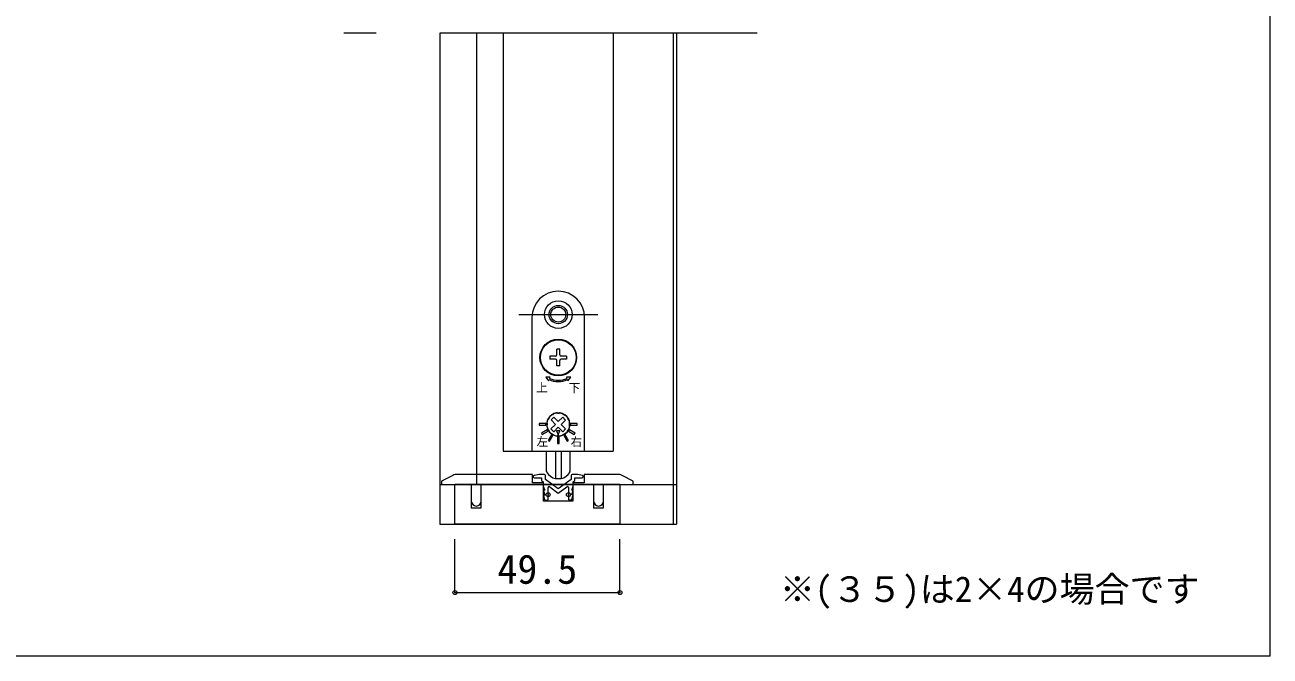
# Model space of a CAD drawing. Units: millimetres on the paper, enlarged 10 times, with parts at other scales. Extents: x -2000 to 2000, y -1385 to 1385.
# Drawn here: x -865 to 380, y -68 to 564 of the extents above; entities that cross this region are included whole.
import ezdxf
from ezdxf.enums import TextEntityAlignment as Align

# ---------------------------------------------------------------- set-up
doc = ezdxf.new("R2010")
doc.units = ezdxf.units.MM
doc.header["$LTSCALE"] = 10
doc.header["$PDMODE"] = 32
doc.header["$PDSIZE"] = 4
doc.linetypes.add('USER1', pattern=[19.05, 12.7, -6.35])
doc.linetypes.add('USER4', pattern=[50.8, 31.75, -6.35, 6.35, -6.35])
doc.layers.add('1-1_0', color=7, linetype='Continuous', lineweight=20)
doc.layers.add('2-0_18', color=7, linetype='Continuous', lineweight=20)
doc.styles.add('ＭＳ ゴシック', font='')
doc.styles.get('ＭＳ ゴシック').set_extended_font_data('MS Gothic')

msp = doc.modelspace()

# ---------------------------------------------------------------- linework, layer by layer
at = {"layer": '1-1_0'}
msp.add_line((380, -67.5), (380, 1335), dxfattribs=at)
msp.add_lwpolyline([(380, -67.5), (-1950, -67.5), (-1950, 1335)], dxfattribs=at)
at = {"layer": '2-0_18', "linetype": 'USER4'}
msp.add_line((-133.08, 556.1), (-546.42, 556.1), dxfattribs=at)
at = {"layer": '2-0_18'}
for p, q in [((-450.29, 556.1), (-450.29, 470.27)), ((-450.29, 556.1), (-450.29, 64.44)), ((-413.62, 556.1), (-413.62, 104.44)), ((-386.96, 556.1), (-386.96, 137.77)), ((-276.96, 556.1), (-276.96, 137.77)), ((-216.96, 556.1), (-216.96, 64.44)), ((-213.62, 556.1), (-213.62, 64.44)), ((-386.96, 137.77), (-276.96, 137.77)), ((-356.96, 112.3), (-356.96, 112.1)), ((-351.06, 114.41), (-356.17, 113.28)), ((-345.73, 114.44), (-350.85, 114.44)), ((-313.07, 114.44), (-318.18, 114.44)), ((-307.74, 113.28), (-312.85, 114.41)), ((-306.96, 112.1), (-306.96, 112.3)), ((-450.29, 104.44), (-213.62, 104.44)), ((-450.29, 104.44), (-213.62, 104.44)), ((-270.29, 104.44), (-435.29, 104.44)), ((-342.12, 89.44), (-342.12, 101.31)), ((-321.79, 101.31), (-321.79, 89.47)), ((-346.7, 92.91), (-345.6, 89.24)), ((-344.96, 88.77), (-342.79, 88.77)), ((-321.12, 88.8), (-318.99, 88.8)), ((-318.35, 89.28), (-317.25, 92.94)), ((-450.29, 64.44), (-213.62, 64.44))]:
    msp.add_line(p, q, dxfattribs=at)
at = {"layer": '2-0_18', "color": 2, "linetype": 'USER1', "lineweight": 18}
msp.add_line((-371.46, 274.44), (-292.46, 274.44), dxfattribs=at)
at = {"layer": '2-0_18', "lineweight": 18}
for p, q in [((-358.29, 271.44), (-358.29, 137.77)), ((-305.62, 137.77), (-305.62, 271.44)), ((-330.46, 239.77), (-333.46, 239.77)), ((-333.46, 234.27), (-333.46, 239.77)), ((-330.46, 234.27), (-330.46, 239.77)), ((-334.79, 229.94), (-340.29, 229.94)), ((-333.46, 223.1), (-333.46, 228.6)), ((-330.46, 223.1), (-330.46, 228.6)), ((-323.62, 232.94), (-329.12, 232.94)), ((-323.62, 229.94), (-329.12, 229.94)), ((-323.62, 232.94), (-323.62, 229.94)), ((-330.46, 223.1), (-333.46, 223.1)), ((-339.32, 160.05), (-334.78, 164.47)), ((-334.78, 164.47), (-339.21, 169)), ((-331.92, 167.26), (-327.39, 171.69)), ((-336.52, 157.18), (-339.32, 160.05)), ((-336.52, 157.18), (-331.99, 161.61)), ((-327.57, 157.07), (-331.99, 161.61)), ((-324.7, 159.87), (-327.57, 157.07)), ((-358.29, 137.77), (-305.62, 137.77)), ((-343.62, 117.32), (-343.62, 137.77)), ((-334.87, 137.77), (-334.87, 110.26)), ((-329.04, 137.77), (-329.04, 110.26)), ((-320.29, 137.77), (-320.29, 117.32)), ((-334.87, 110.26), (-329.04, 110.26))]:
    msp.add_line(p, q, dxfattribs=at)
at = {"layer": '2-0_18', "color": 4, "lineweight": 9}
for p, q in [((-435.29, -3.87), (-435.29, 49.52)), ((-270.29, -3.87), (-270.29, 49.52)), ((-435.29, -3.87), (-270.29, -3.87))]:
    msp.add_line(p, q, dxfattribs=at)
at = {"layer": '2-0_18', "lineweight": 18}
for points in [[(-334.79, 232.94), (-340.29, 232.94), (-340.29, 229.94)], [(-340.63, 210.49), (-340.12, 211.73), (-344.45, 211.73), (-341.65, 208.03), (-341.14, 209.26)], [(-322.77, 209.26), (-322.26, 208.03), (-319.46, 211.73), (-323.79, 211.73), (-323.28, 210.49)], [(-331.92, 167.26), (-336.34, 171.8), (-339.21, 169)], [(-324.7, 159.87), (-329.13, 164.4), (-324.6, 168.82), (-327.39, 171.69)]]:
    msp.add_lwpolyline(points, dxfattribs=at)
for points in [[(-350.96, 163.6), (-344.29, 163.6), (-344.29, 165.27), (-350.96, 165.27)], [(-312.96, 165.27), (-319.62, 165.27), (-319.62, 163.6), (-312.96, 163.6)], [(-347.99, 154.21), (-342.22, 157.55), (-343.05, 158.99), (-348.83, 155.66)], [(-340.73, 147.56), (-337.4, 153.34), (-338.84, 154.17), (-342.18, 148.4)], [(-332.08, 154.1), (-330.37, 158.08), (-333.7, 158.12)], [(-331.12, 152.1), (-332.79, 152.1), (-332.79, 145.44), (-331.12, 145.44)], [(-321.73, 148.4), (-325.07, 154.17), (-326.51, 153.34), (-323.18, 147.56)], [(-315.09, 155.66), (-320.86, 158.99), (-321.69, 157.55), (-315.92, 154.21)]]:
    msp.add_lwpolyline(points, close=True, dxfattribs=at)
at = {"layer": '2-0_18'}
for points in [[(-437.4, 113.38), (-448.62, 107.77), (-448.62, 104.44), (-435.29, 104.44), (-418.96, 104.44), (-418.96, 81.1), (-408.96, 81.1), (-408.96, 104.44), (-346.62, 104.44)], [(-272.65, 114.44), (-306.12, 114.44), (-306.12, 106.1), (-317.29, 106.1), (-317.29, 87.77), (-346.62, 87.77), (-346.62, 106.1), (-357.79, 106.1), (-357.79, 114.44), (-432.93, 114.44)], [(-319.18, 113.44), (-319.18, 109.44), (-331.96, 99.85), (-344.73, 109.44), (-344.73, 113.44)], [(-270.29, 104.44), (-256.96, 104.44), (-256.96, 107.77), (-268.18, 113.38)], [(-317.29, 104.44), (-296.62, 104.44), (-296.62, 81.1), (-286.62, 81.1), (-286.62, 104.44), (-270.29, 104.44), (-270.29, 64.44), (-435.29, 64.44), (-435.29, 104.44)], [(-355.96, 111.1), (-352.51, 111.1), (-348.62, 111.1), (-348.62, 108.19), (-346.96, 106.94), (-346.96, 102.89)], [(-346.91, 102.66), (-345.46, 98.77), (-346.06, 98.77)], [(-340.52, 102.11), (-331.96, 95.69), (-323.39, 102.11)], [(-317.89, 98.8), (-318.44, 98.8), (-317, 102.66)], [(-316.96, 102.89), (-316.96, 106.94), (-315.29, 108.19), (-315.29, 109.86), (-315.29, 111.1), (-311.4, 111.1), (-307.96, 111.1)], [(-346.7, 97.91), (-345.46, 93.77), (-346.06, 93.77)], [(-317.89, 93.8), (-318.49, 93.8), (-317.25, 97.94)]]:
    msp.add_lwpolyline(points, dxfattribs=at)
at = {"layer": '2-0_18', "lineweight": 18}
for centre, radius in [((-331.96, 274.44), 13.83), ((-331.96, 274.44), 9.17), ((-331.96, 274.44), 7.5), ((-331.96, 231.44), 18.33), ((-331.96, 231.44), 17.83)]:
    msp.add_circle(centre, radius, dxfattribs=at)
for centre, radius, start, end in [((-331.96, 271.44), 26.33, 0, 180), ((-334.79, 234.27), 1.33, 270, 360), ((-334.79, 228.6), 1.33, 360, 90), ((-329.12, 234.27), 1.33, 180, 270), ((-329.12, 228.6), 1.33, 90, 180), ((-331.96, 231.44), 24, 247.5, 292.5), ((-331.96, 231.44), 22.67, 247.5, 292.5), ((-331.96, 164.44), 11.67, 98.90298, 201.09702), ((-331.96, 164.44), 11.17, 116.90028, 121.69834), ((-334.5, 172.19), 3.33, 108.17431, 138.71996), ((-331.96, 164.44), 11.5, 100.42431, 108.17431), ((-333.43, 172.47), 3.33, 69.87866, 100.42431), ((-333.4, 173.66), 2.33, 72.61143, 98.90298), ((-331.96, 178.27), 2.5, 252.61143, 287.38857), ((-331.96, 164.44), 11.17, 86.90028, 91.69834), ((-330.28, 172.43), 3.33, 78.17431, 108.71996), ((-330.51, 173.66), 2.33, 81.09702, 107.38857), ((-331.96, 164.44), 11.67, 338.90298, 81.09702), ((-331.96, 164.44), 11.5, 70.42431, 78.17431), ((-329.22, 172.13), 3.33, 39.87866, 70.42431), ((-339.99, 162.96), 3.33, 159.87866, 190.42431), ((-339.95, 166.11), 3.33, 168.17431, 198.71996), ((-331.96, 164.44), 11.5, 190.42431, 198.17431), ((-331.96, 164.44), 11.5, 160.42431, 168.17431), ((-331.96, 164.44), 11.17, 176.90028, 181.69834), ((-339.65, 167.17), 3.33, 129.87866, 160.42431), ((-331.96, 164.44), 11.17, 146.90028, 151.69834), ((-338.04, 169.88), 3.33, 138.17431, 168.71996), ((-331.96, 164.44), 11.5, 130.42431, 138.17431), ((-337.25, 170.65), 3.33, 99.87866, 130.42431), ((-331.96, 164.44), 11.17, 56.90028, 61.69834), ((-326.51, 170.52), 3.33, 48.17431, 78.71996), ((-331.96, 164.44), 11.5, 40.42431, 48.17431), ((-325.74, 169.73), 3.33, 9.87866, 40.42431), ((-331.96, 164.44), 11.17, 26.90028, 31.69834), ((-324.2, 166.98), 3.33, 18.17431, 48.71996), ((-331.96, 164.44), 11.5, 340.42431, 348.17431), ((-331.96, 164.44), 11.5, 10.42431, 18.17431), ((-331.96, 164.44), 11.17, 356.90028, 1.69834), ((-323.96, 162.76), 3.33, 348.17431, 18.71996), ((-323.92, 165.91), 3.33, 339.87866, 10.42431), ((-339.72, 161.89), 3.33, 198.17431, 228.71996), ((-340.66, 161.08), 2.33, 201.09702, 227.38857), ((-343.94, 157.52), 2.5, 12.61143, 47.38857), ((-331.96, 164.44), 11.17, 206.90028, 211.69834), ((-339.22, 158.57), 2.33, 192.61143, 218.90298), ((-338.17, 159.14), 3.33, 189.87866, 220.42431), ((-331.96, 164.44), 11.67, 218.90298, 321.09702), ((-331.96, 164.44), 11.5, 220.42431, 228.17431), ((-337.4, 158.35), 3.33, 228.17431, 258.71996), ((-331.96, 164.44), 11.17, 236.90028, 241.69834), ((-334.69, 156.74), 3.33, 219.87866, 250.42431), ((-331.96, 164.44), 11.5, 250.42431, 258.17431), ((-333.63, 156.44), 3.33, 258.17431, 288.71996), ((-331.96, 164.44), 11.17, 266.90028, 271.69834), ((-330.48, 156.4), 3.33, 249.87866, 280.42431), ((-331.96, 164.44), 11.5, 280.42431, 288.17431), ((-329.41, 156.68), 3.33, 288.17431, 318.71996), ((-331.96, 164.44), 11.17, 296.90028, 301.69834), ((-326.66, 158.22), 3.33, 279.87866, 310.42431), ((-331.96, 164.44), 11.5, 310.42431, 318.17431), ((-325.87, 158.99), 3.33, 318.17431, 348.71996), ((-324.69, 158.57), 2.33, 321.09702, 347.38857), ((-331.96, 164.44), 11.17, 326.90028, 331.69834), ((-319.98, 157.52), 2.5, 132.61143, 167.38857), ((-324.26, 161.7), 3.33, 309.87866, 340.42431), ((-323.25, 161.08), 2.33, 312.61143, 338.90298), ((-341.96, 117.32), 1.67, 180, 210.56067), ((-331.91, 123.26), 13.33, 210.56067, 257.16143), ((-332, 123.26), 13.33, 282.83857, 329.43933), ((-321.96, 117.32), 1.67, 329.43933, 360)]:
    msp.add_arc(centre, radius, start, end, dxfattribs=at)
at = {"layer": '2-0_18'}
for centre, radius, start, end in [((-432.93, 104.44), 10, 90, 116.56505), ((-355.96, 112.3), 1, 102.52881, 180), ((-355.96, 112.1), 1, 180, 270), ((-350.85, 113.44), 1, 90, 102.52881), ((-345.73, 113.44), 1, 0, 90), ((-318.18, 113.44), 1, 90, 180), ((-313.07, 113.44), 1, 77.47119, 90), ((-313.07, 113.44), 1, 77.47119, 90), ((-313.07, 113.44), 1, 77.47119, 90), ((-307.96, 112.1), 1, 270, 0), ((-307.96, 112.3), 1, 0, 77.47119), ((-272.65, 104.44), 10, 63.43495, 90), ((-346.29, 102.89), 0.667, 180, 200.55605), ((-346.29, 102.89), 0.667, 180, 200.55605), ((-346.29, 102.89), 0.667, 180, 200.55605), ((-341.12, 101.31), 1, 53.1301, 180), ((-322.79, 101.31), 1, 360, 126.8699), ((-317.62, 102.89), 0.667, 339.44395, 0), ((-317.62, 102.89), 0.667, 339.44395, 360), ((-317.62, 102.89), 0.667, 339.44395, 360), ((-317.62, 102.89), 0.667, 339.44395, 360), ((-413.96, 87.77), 5, 180, 0), ((-346.06, 98.1), 0.667, 90, 196.69924), ((-346.06, 93.1), 0.667, 90, 196.69924), ((-344.96, 89.44), 0.667, 196.69924, 270), ((-342.79, 89.44), 0.667, 270, 0), ((-321.12, 89.47), 0.667, 180, 270), ((-318.99, 89.47), 0.667, 270, 343.30076), ((-317.89, 98.14), 0.667, 343.30076, 90), ((-317.89, 93.14), 0.667, 343.30076, 90), ((-291.62, 87.77), 5, 180, 0)]:
    msp.add_arc(centre, radius, start, end, dxfattribs=at)
for p in [(-342.12, 94.1), (-321.79, 94.1)]:
    msp.add_point(p, dxfattribs=at)
at = {"layer": '2-0_18', "color": 4}
for p in [(-435.29, -3.87), (-270.29, -3.87)]:
    msp.add_point(p, dxfattribs=at)

# ---------------------------------------------------------------- texts
at = {"layer": '2-0_18', "style": 'ＭＳ ゴシック'}
for s, height, p in [('上', 8.55, (-354.03, 194.38)), ('下', 8.55, (-321.71, 194.12)), ('左', 8.55, (-353.72, 140.2)), ('右', 8.55, (-319.74, 140.12)), ('49.5', 29.33, (-392.79, -3.87)), ('※(３５)は2×4の場合です', 25.66, (-110.32, -20.97))]:
    msp.add_text(s, height=height, dxfattribs=at).set_placement(p, align=Align.BOTTOM_LEFT)

doc.saveas('drawing.dxf')
